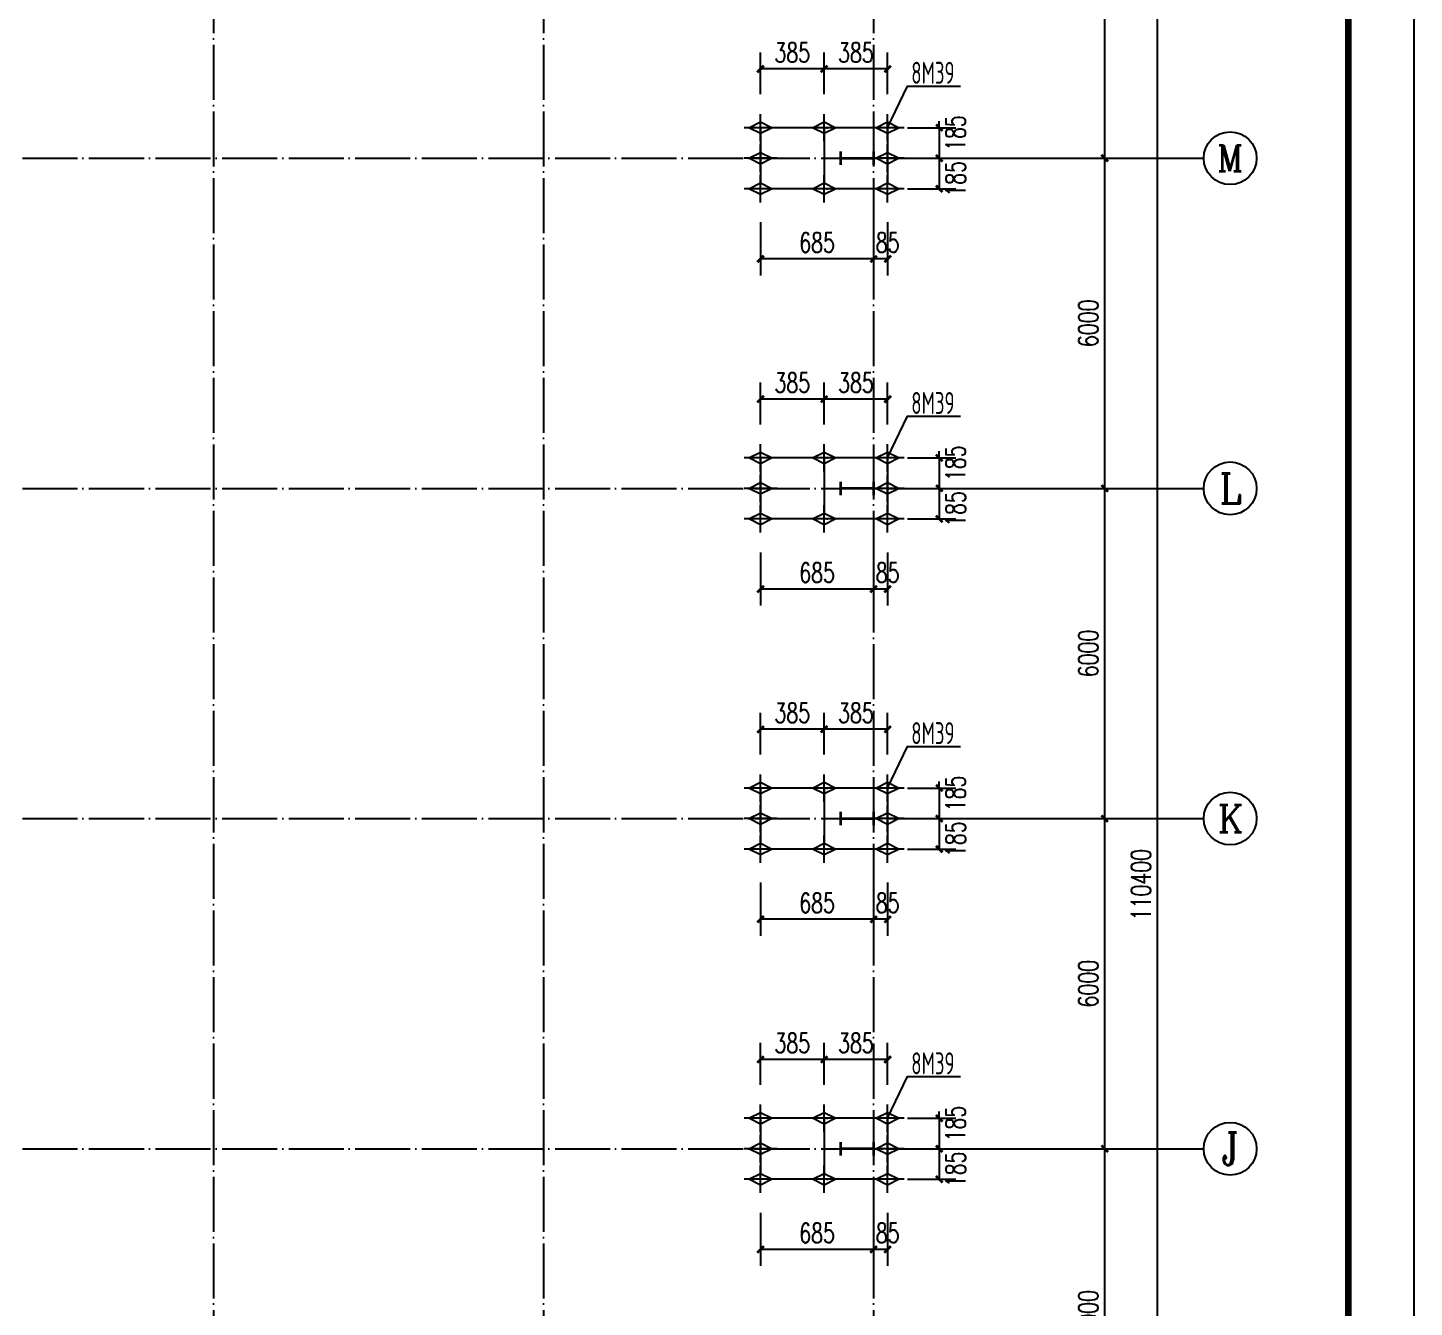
# Model space of a CAD drawing. Extents: x 14207793 to 14719554, y -1675802 to -1228715.
# Drawn here: x 14296405 to 14321605, y -1393930 to -1370679 of the extents above; entities that cross this region are included whole.
import ezdxf
from ezdxf.enums import TextEntityAlignment as Align

# ---------------------------------------------------------------- set-up
doc = ezdxf.new("R2010")
doc.units = 0
doc.header["$LTSCALE"] = 500
doc.header["$MEASUREMENT"] = 0
doc.linetypes.add('DOTE', pattern=[2.42, 2, -0.2, 0.02, -0.2])
doc.layers.get('0').update_dxf_attribs({"linetype": 'CONTINUOUS'})
doc.layers.get('DEFPOINTS').update_dxf_attribs({"color": 140, "linetype": 'CONTINUOUS'})
for name, color, linetype in [('AXIS', 3, 'CONTINUOUS'), ('AXIS_TEXT', 7, 'CONTINUOUS'), ('BOLT', 2, 'CONTINUOUS'), ('DIM', 3, 'CONTINUOUS'), ('DOTE', 8, 'DOTE'), ('PUB_TITLE', 4, 'CONTINUOUS')]:
    doc.layers.add(name, color=color, linetype=linetype)
doc.styles.add('_TCH_AXIS', font='COMPLEX', dxfattribs={"bigfont": 'GBCBIG'})
doc.styles.add('_TCH_DIM_T3', font='SIMPLEX', dxfattribs={"width": 0.705882, "bigfont": 'GBCBIG'})
doc.styles.add('COMPLEX', font='COMPLEX')
doc.styles.add('TSSD_REIN', font='Tssdeng.shx', dxfattribs={"width": 0.65, "bigfont": 'hztxt.shx'})
doc.dimstyles.new('_TCH_ARCH&&120', dxfattribs={"dimtxt": 357, "dimasz": 120, "dimexe": 300, "dimexo": 360, "dimgap": 120, "dimtad": 1, "dimdec": 0, "dimzin": 0, "dimdsep": 46, "dimtxsty": '_TCH_DIM_T3', "dimblk": 'ARCHTICK', "dimcen": 0.09, "dimclrt": 7, "dimazin": 2, "dimtfac": 1, "dimtdec": 0, "dimtix": 1, "dimtmove": 2, "dimatfit": 3, "dimfxl": 0, "dimtolj": 1, "dimtzin": 0, "dimarcsym": 0})

# ---------------------------------------------------------------- blocks, each defined once
blk = doc.blocks.new('_ArchTick')
at = {"color": 0, "linetype": 'ByBlock', "const_width": 0.4}
blk.add_lwpolyline([(-0.5, -0.5), (0.5, 0.5)], dxfattribs=at)
blk = doc.blocks.new('*D139')
at = {"layer": 'AXIS', "color": 0, "lineweight": -2}
for p, q in [((14313338.5228, -1391050), (14316278.5228, -1391050)), ((14315978.5228, -1397050), (14315978.5228, -1391050)), ((14313338.5228, -1397050), (14316278.5228, -1397050))]:
    blk.add_line(p, q, dxfattribs=at)
at = {"layer": 'DEFPOINTS', "color": 0}
for p in [(14312978.5228, -1391050), (14315978.5228, -1391050), (14312978.5228, -1397050)]:
    blk.add_point(p, dxfattribs=at)
at = {"layer": 'AXIS', "color": 0, "lineweight": -2, "xscale": 120, "yscale": 120, "zscale": 120}
for p, rotation in [((14315978.5228, -1391050), 90), ((14315978.5228, -1397050), 270)]:
    blk.add_blockref('_ArchTick', p, dxfattribs=dict(at, rotation=rotation))
at = {"layer": 'AXIS', "color": 7, "insert": (14315680.0228, -1394050), "char_height": 357, "attachment_point": 5, "rotation": 90, "style": '_TCH_DIM_T3'}
blk.add_mtext('\\A1;6000', dxfattribs=at)
blk = doc.blocks.new('*D140')
at = {"layer": 'AXIS', "color": 0, "lineweight": -2}
for p, q in [((14313338.5228, -1385050), (14316278.5228, -1385050)), ((14315978.5228, -1391050), (14315978.5228, -1385050)), ((14313338.5228, -1391050), (14316278.5228, -1391050))]:
    blk.add_line(p, q, dxfattribs=at)
at = {"layer": 'DEFPOINTS', "color": 0}
for p in [(14312978.5228, -1385050), (14315978.5228, -1385050), (14312978.5228, -1391050)]:
    blk.add_point(p, dxfattribs=at)
at = {"layer": 'AXIS', "color": 0, "lineweight": -2, "xscale": 120, "yscale": 120, "zscale": 120}
for p, rotation in [((14315978.5228, -1385050), 90), ((14315978.5228, -1391050), 270)]:
    blk.add_blockref('_ArchTick', p, dxfattribs=dict(at, rotation=rotation))
at = {"layer": 'AXIS', "color": 7, "insert": (14315680.0228, -1388050), "char_height": 357, "attachment_point": 5, "rotation": 90, "style": '_TCH_DIM_T3'}
blk.add_mtext('\\A1;6000', dxfattribs=at)
blk = doc.blocks.new('*D141')
at = {"layer": 'AXIS', "color": 0, "lineweight": -2}
for p, q in [((14313338.5228, -1379050), (14316278.5228, -1379050)), ((14315978.5228, -1385050), (14315978.5228, -1379050)), ((14313338.5228, -1385050), (14316278.5228, -1385050))]:
    blk.add_line(p, q, dxfattribs=at)
at = {"layer": 'DEFPOINTS', "color": 0}
for p in [(14312978.5228, -1379050), (14315978.5228, -1379050), (14312978.5228, -1385050)]:
    blk.add_point(p, dxfattribs=at)
at = {"layer": 'AXIS', "color": 0, "lineweight": -2, "xscale": 120, "yscale": 120, "zscale": 120}
for p, rotation in [((14315978.5228, -1379050), 90), ((14315978.5228, -1385050), 270)]:
    blk.add_blockref('_ArchTick', p, dxfattribs=dict(at, rotation=rotation))
at = {"layer": 'AXIS', "color": 7, "insert": (14315680.0228, -1382050), "char_height": 357, "attachment_point": 5, "rotation": 90, "style": '_TCH_DIM_T3'}
blk.add_mtext('\\A1;6000', dxfattribs=at)
blk = doc.blocks.new('*D142')
at = {"layer": 'AXIS', "color": 0, "lineweight": -2}
for p, q in [((14313338.5228, -1373050), (14316278.5228, -1373050)), ((14315978.5228, -1379050), (14315978.5228, -1373050)), ((14313338.5228, -1379050), (14316278.5228, -1379050))]:
    blk.add_line(p, q, dxfattribs=at)
at = {"layer": 'DEFPOINTS', "color": 0}
for p in [(14312978.5228, -1373050), (14315978.5228, -1373050), (14312978.5228, -1379050)]:
    blk.add_point(p, dxfattribs=at)
at = {"layer": 'AXIS', "color": 0, "lineweight": -2, "xscale": 120, "yscale": 120, "zscale": 120}
for p, rotation in [((14315978.5228, -1373050), 90), ((14315978.5228, -1379050), 270)]:
    blk.add_blockref('_ArchTick', p, dxfattribs=dict(at, rotation=rotation))
at = {"layer": 'AXIS', "color": 7, "insert": (14315680.0228, -1376050), "char_height": 357, "attachment_point": 5, "rotation": 90, "style": '_TCH_DIM_T3'}
blk.add_mtext('\\A1;6000', dxfattribs=at)
blk = doc.blocks.new('*D143')
at = {"layer": 'AXIS', "color": 0, "lineweight": -2}
for p, q in [((14313338.5228, -1367050), (14316278.5228, -1367050)), ((14315978.5228, -1373050), (14315978.5228, -1367050)), ((14313338.5228, -1373050), (14316278.5228, -1373050))]:
    blk.add_line(p, q, dxfattribs=at)
at = {"layer": 'DEFPOINTS', "color": 0}
for p in [(14312978.5228, -1367050), (14315978.5228, -1367050), (14312978.5228, -1373050)]:
    blk.add_point(p, dxfattribs=at)
at = {"layer": 'AXIS', "color": 0, "lineweight": -2, "xscale": 120, "yscale": 120, "zscale": 120}
for p, rotation in [((14315978.5228, -1367050), 90), ((14315978.5228, -1373050), 270)]:
    blk.add_blockref('_ArchTick', p, dxfattribs=dict(at, rotation=rotation))
at = {"layer": 'AXIS', "color": 7, "insert": (14315680.0228, -1370050), "char_height": 357, "attachment_point": 5, "rotation": 90, "style": '_TCH_DIM_T3'}
blk.add_mtext('\\A1;6000', dxfattribs=at)
blk = doc.blocks.new('*D150')
at = {"layer": 'AXIS', "color": 0, "lineweight": -2}
for p, q in [((14313338.5228, -1331050), (14317238.5228, -1331050)), ((14316938.5228, -1441450), (14316938.5228, -1331050)), ((14313338.5228, -1441450), (14317238.5228, -1441450))]:
    blk.add_line(p, q, dxfattribs=at)
at = {"layer": 'DEFPOINTS', "color": 0}
for p in [(14312978.5228, -1331050), (14316938.5228, -1331050), (14312978.5228, -1441450)]:
    blk.add_point(p, dxfattribs=at)
at = {"layer": 'AXIS', "color": 0, "lineweight": -2, "xscale": 120, "yscale": 120, "zscale": 120}
for p, rotation in [((14316938.5228, -1331050), 90), ((14316938.5228, -1441450), 270)]:
    blk.add_blockref('_ArchTick', p, dxfattribs=dict(at, rotation=rotation))
at = {"layer": 'AXIS', "color": 7, "insert": (14316640.0228, -1386250), "char_height": 357, "attachment_point": 5, "rotation": 90, "style": '_TCH_DIM_T3'}
blk.add_mtext('\\A1;110400', dxfattribs=at)
blk = doc.blocks.new('_AXISO')
blk.add_circle((0, 0), 0.5)
at = {"layer": 'AXIS_TEXT', "style": 'COMPLEX', "width": 1.041667}
blk.add_attdef('A', text='', height=0.56, dxfattribs=at).set_placement((-0.25, -0.28), (0.25, -0.28), align=Align.FIT)
blk = doc.blocks.new('A$C3FC647B0')
at = {"color": 6, "const_width": 50}
for points in [[(0, 125), (0, -125)], [(0, 0), (600, 0)], [(600, 125), (600, -125)]]:
    blk.add_lwpolyline(points, dxfattribs=at)
blk = doc.blocks.new('A$C373D4424')
at = {"layer": 'BOLT'}
for p, q in [((-300, 0), (300, 0)), ((0, -248), (0, 248))]:
    blk.add_line(p, q, dxfattribs=at)
blk.add_lwpolyline([(0, -100), (-200, 0), (0, 100), (200, 0)], close=True, dxfattribs=at)
blk = doc.blocks.new('*D1368')
at = {"layer": 'AXIS', "color": 0, "lineweight": -2}
for p, q in [((14312972, -1372495), (14312972, -1372375)), ((14312394, -1372495), (14313272, -1372495)), ((14312972, -1372495), (14312972, -1373050)), ((14312394, -1373050), (14313272, -1373050)), ((14312972, -1373050), (14312972, -1373170))]:
    blk.add_line(p, q, dxfattribs=at)
at = {"layer": 'DEFPOINTS', "color": 0}
for p in [(14312034, -1372495), (14312034, -1373050), (14312972, -1373050)]:
    blk.add_point(p, dxfattribs=at)
at = {"layer": 'AXIS', "color": 0, "lineweight": -2, "xscale": 120, "yscale": 120, "zscale": 120}
for p, rotation in [((14312972, -1372495), 270), ((14312972, -1373050), 90)]:
    blk.add_blockref('_ArchTick', p, dxfattribs=dict(at, rotation=rotation))
at = {"layer": 'AXIS', "color": 7, "insert": (14313267, -1372593), "char_height": 357, "attachment_point": 5, "rotation": 90, "style": '_TCH_DIM_T3'}
blk.add_mtext('\\A1;185', dxfattribs=at)
blk = doc.blocks.new('*D1369')
at = {"layer": 'AXIS', "color": 0, "lineweight": -2}
for p, q in [((14312394, -1373050), (14313272, -1373050)), ((14312972, -1373050), (14312972, -1373605)), ((14312394, -1373605), (14313272, -1373605))]:
    blk.add_line(p, q, dxfattribs=at)
at = {"layer": 'DEFPOINTS', "color": 0}
for p in [(14312034, -1373050), (14312034, -1373605), (14312972, -1373605)]:
    blk.add_point(p, dxfattribs=at)
at = {"layer": 'AXIS', "color": 0, "lineweight": -2, "xscale": 120, "yscale": 120, "zscale": 120}
for p, rotation in [((14312972, -1373050), 90), ((14312972, -1373605), 270)]:
    blk.add_blockref('_ArchTick', p, dxfattribs=dict(at, rotation=rotation))
at = {"layer": 'AXIS', "color": 7, "insert": (14313270, -1373425), "char_height": 357, "attachment_point": 5, "rotation": 90, "style": '_TCH_DIM_T3'}
blk.add_mtext('\\A1;185', dxfattribs=at)
blk = doc.blocks.new('*D1370')
at = {"layer": 'AXIS', "color": 0, "lineweight": -2}
for p, q in [((14311779, -1374212), (14311779, -1375180)), ((14312034, -1374212), (14312034, -1375180)), ((14312034, -1374880), (14311779, -1374880))]:
    blk.add_line(p, q, dxfattribs=at)
at = {"layer": 'DEFPOINTS', "color": 0}
for p in [(14311779, -1373852), (14312034, -1373852), (14311779, -1374880)]:
    blk.add_point(p, dxfattribs=at)
at = {"layer": 'AXIS', "color": 0, "lineweight": -2, "xscale": 120, "yscale": 120, "zscale": 120, "rotation": 180}
blk.add_blockref('_ArchTick', (14311779, -1374880), dxfattribs=at)
at = {"layer": 'AXIS', "color": 0, "lineweight": -2, "xscale": 120, "yscale": 120, "zscale": 120}
blk.add_blockref('_ArchTick', (14312034, -1374880), dxfattribs=at)
at = {"layer": 'AXIS', "color": 7, "insert": (14312034, -1374582), "char_height": 357, "attachment_point": 5, "style": '_TCH_DIM_T3'}
blk.add_mtext('\\A1;85', dxfattribs=at)
blk = doc.blocks.new('*D1371')
at = {"layer": 'AXIS', "color": 0, "lineweight": -2}
for p, q in [((14309724, -1374213), (14309724, -1375180)), ((14311779, -1374213), (14311779, -1375180)), ((14311779, -1374880), (14309724, -1374880))]:
    blk.add_line(p, q, dxfattribs=at)
at = {"layer": 'DEFPOINTS', "color": 0}
for p in [(14309724, -1373853), (14311779, -1373853), (14309724, -1374880)]:
    blk.add_point(p, dxfattribs=at)
at = {"layer": 'AXIS', "color": 0, "lineweight": -2, "xscale": 120, "yscale": 120, "zscale": 120, "rotation": 180}
blk.add_blockref('_ArchTick', (14309724, -1374880), dxfattribs=at)
at = {"layer": 'AXIS', "color": 0, "lineweight": -2, "xscale": 120, "yscale": 120, "zscale": 120}
blk.add_blockref('_ArchTick', (14311779, -1374880), dxfattribs=at)
at = {"layer": 'AXIS', "color": 7, "insert": (14310751, -1374582), "char_height": 357, "attachment_point": 5, "style": '_TCH_DIM_T3'}
blk.add_mtext('\\A1;685', dxfattribs=at)
blk = doc.blocks.new('*D1372')
at = {"layer": 'AXIS', "color": 0, "lineweight": -2}
for p, q in [((14310879, -1371888), (14310879, -1371128)), ((14312034, -1371888), (14312034, -1371128)), ((14312034, -1371428), (14310879, -1371428))]:
    blk.add_line(p, q, dxfattribs=at)
at = {"layer": 'DEFPOINTS', "color": 0}
for p in [(14310879, -1371428), (14310879, -1372248), (14312034, -1372248)]:
    blk.add_point(p, dxfattribs=at)
at = {"layer": 'AXIS', "color": 0, "lineweight": -2, "xscale": 120, "yscale": 120, "zscale": 120, "rotation": 180}
blk.add_blockref('_ArchTick', (14310879, -1371428), dxfattribs=at)
at = {"layer": 'AXIS', "color": 0, "lineweight": -2, "xscale": 120, "yscale": 120, "zscale": 120}
blk.add_blockref('_ArchTick', (14312034, -1371428), dxfattribs=at)
at = {"layer": 'AXIS', "color": 7, "insert": (14311456, -1371129), "char_height": 357, "attachment_point": 5, "style": '_TCH_DIM_T3'}
blk.add_mtext('\\A1;385', dxfattribs=at)
blk = doc.blocks.new('*D1373')
at = {"layer": 'AXIS', "color": 0, "lineweight": -2}
for p, q in [((14309724, -1371888), (14309724, -1371128)), ((14310879, -1371888), (14310879, -1371128)), ((14310879, -1371428), (14309724, -1371428))]:
    blk.add_line(p, q, dxfattribs=at)
at = {"layer": 'DEFPOINTS', "color": 0}
for p in [(14309724, -1371428), (14309724, -1372248), (14310879, -1372248)]:
    blk.add_point(p, dxfattribs=at)
at = {"layer": 'AXIS', "color": 0, "lineweight": -2, "xscale": 120, "yscale": 120, "zscale": 120, "rotation": 180}
blk.add_blockref('_ArchTick', (14309724, -1371428), dxfattribs=at)
at = {"layer": 'AXIS', "color": 0, "lineweight": -2, "xscale": 120, "yscale": 120, "zscale": 120}
blk.add_blockref('_ArchTick', (14310879, -1371428), dxfattribs=at)
at = {"layer": 'AXIS', "color": 7, "insert": (14310301, -1371129), "char_height": 357, "attachment_point": 5, "style": '_TCH_DIM_T3'}
blk.add_mtext('\\A1;385', dxfattribs=at)
blk = doc.blocks.new('*D1374')
at = {"layer": 'AXIS', "color": 0, "lineweight": -2}
for p, q in [((14312972, -1378495), (14312972, -1378375)), ((14312394, -1378495), (14313272, -1378495)), ((14312972, -1378495), (14312972, -1379050)), ((14312394, -1379050), (14313272, -1379050)), ((14312972, -1379050), (14312972, -1379170))]:
    blk.add_line(p, q, dxfattribs=at)
at = {"layer": 'DEFPOINTS', "color": 0}
for p in [(14312034, -1378495), (14312034, -1379050), (14312972, -1379050)]:
    blk.add_point(p, dxfattribs=at)
at = {"layer": 'AXIS', "color": 0, "lineweight": -2, "xscale": 120, "yscale": 120, "zscale": 120}
for p, rotation in [((14312972, -1378495), 270), ((14312972, -1379050), 90)]:
    blk.add_blockref('_ArchTick', p, dxfattribs=dict(at, rotation=rotation))
at = {"layer": 'AXIS', "color": 7, "insert": (14313267, -1378593), "char_height": 357, "attachment_point": 5, "rotation": 90, "style": '_TCH_DIM_T3'}
blk.add_mtext('\\A1;185', dxfattribs=at)
blk = doc.blocks.new('*D1375')
at = {"layer": 'AXIS', "color": 0, "lineweight": -2}
for p, q in [((14312394, -1379050), (14313272, -1379050)), ((14312972, -1379050), (14312972, -1379605)), ((14312394, -1379605), (14313272, -1379605))]:
    blk.add_line(p, q, dxfattribs=at)
at = {"layer": 'DEFPOINTS', "color": 0}
for p in [(14312034, -1379050), (14312034, -1379605), (14312972, -1379605)]:
    blk.add_point(p, dxfattribs=at)
at = {"layer": 'AXIS', "color": 0, "lineweight": -2, "xscale": 120, "yscale": 120, "zscale": 120}
for p, rotation in [((14312972, -1379050), 90), ((14312972, -1379605), 270)]:
    blk.add_blockref('_ArchTick', p, dxfattribs=dict(at, rotation=rotation))
at = {"layer": 'AXIS', "color": 7, "insert": (14313270, -1379425), "char_height": 357, "attachment_point": 5, "rotation": 90, "style": '_TCH_DIM_T3'}
blk.add_mtext('\\A1;185', dxfattribs=at)
blk = doc.blocks.new('*D1376')
at = {"layer": 'AXIS', "color": 0, "lineweight": -2}
for p, q in [((14311779, -1380212), (14311779, -1381180)), ((14312034, -1380212), (14312034, -1381180)), ((14312034, -1380880), (14311779, -1380880))]:
    blk.add_line(p, q, dxfattribs=at)
at = {"layer": 'DEFPOINTS', "color": 0}
for p in [(14311779, -1379852), (14312034, -1379852), (14311779, -1380880)]:
    blk.add_point(p, dxfattribs=at)
at = {"layer": 'AXIS', "color": 0, "lineweight": -2, "xscale": 120, "yscale": 120, "zscale": 120, "rotation": 180}
blk.add_blockref('_ArchTick', (14311779, -1380880), dxfattribs=at)
at = {"layer": 'AXIS', "color": 0, "lineweight": -2, "xscale": 120, "yscale": 120, "zscale": 120}
blk.add_blockref('_ArchTick', (14312034, -1380880), dxfattribs=at)
at = {"layer": 'AXIS', "color": 7, "insert": (14312034, -1380582), "char_height": 357, "attachment_point": 5, "style": '_TCH_DIM_T3'}
blk.add_mtext('\\A1;85', dxfattribs=at)
blk = doc.blocks.new('*D1377')
at = {"layer": 'AXIS', "color": 0, "lineweight": -2}
for p, q in [((14309724, -1380213), (14309724, -1381180)), ((14311779, -1380213), (14311779, -1381180)), ((14311779, -1380880), (14309724, -1380880))]:
    blk.add_line(p, q, dxfattribs=at)
at = {"layer": 'DEFPOINTS', "color": 0}
for p in [(14309724, -1379853), (14311779, -1379853), (14309724, -1380880)]:
    blk.add_point(p, dxfattribs=at)
at = {"layer": 'AXIS', "color": 0, "lineweight": -2, "xscale": 120, "yscale": 120, "zscale": 120, "rotation": 180}
blk.add_blockref('_ArchTick', (14309724, -1380880), dxfattribs=at)
at = {"layer": 'AXIS', "color": 0, "lineweight": -2, "xscale": 120, "yscale": 120, "zscale": 120}
blk.add_blockref('_ArchTick', (14311779, -1380880), dxfattribs=at)
at = {"layer": 'AXIS', "color": 7, "insert": (14310751, -1380582), "char_height": 357, "attachment_point": 5, "style": '_TCH_DIM_T3'}
blk.add_mtext('\\A1;685', dxfattribs=at)
blk = doc.blocks.new('*D1378')
at = {"layer": 'AXIS', "color": 0, "lineweight": -2}
for p, q in [((14310879, -1377888), (14310879, -1377128)), ((14312034, -1377888), (14312034, -1377128)), ((14312034, -1377428), (14310879, -1377428))]:
    blk.add_line(p, q, dxfattribs=at)
at = {"layer": 'DEFPOINTS', "color": 0}
for p in [(14310879, -1377428), (14310879, -1378248), (14312034, -1378248)]:
    blk.add_point(p, dxfattribs=at)
at = {"layer": 'AXIS', "color": 0, "lineweight": -2, "xscale": 120, "yscale": 120, "zscale": 120, "rotation": 180}
blk.add_blockref('_ArchTick', (14310879, -1377428), dxfattribs=at)
at = {"layer": 'AXIS', "color": 0, "lineweight": -2, "xscale": 120, "yscale": 120, "zscale": 120}
blk.add_blockref('_ArchTick', (14312034, -1377428), dxfattribs=at)
at = {"layer": 'AXIS', "color": 7, "insert": (14311456, -1377129), "char_height": 357, "attachment_point": 5, "style": '_TCH_DIM_T3'}
blk.add_mtext('\\A1;385', dxfattribs=at)
blk = doc.blocks.new('*D1379')
at = {"layer": 'AXIS', "color": 0, "lineweight": -2}
for p, q in [((14309724, -1377888), (14309724, -1377128)), ((14310879, -1377888), (14310879, -1377128)), ((14310879, -1377428), (14309724, -1377428))]:
    blk.add_line(p, q, dxfattribs=at)
at = {"layer": 'DEFPOINTS', "color": 0}
for p in [(14309724, -1377428), (14309724, -1378248), (14310879, -1378248)]:
    blk.add_point(p, dxfattribs=at)
at = {"layer": 'AXIS', "color": 0, "lineweight": -2, "xscale": 120, "yscale": 120, "zscale": 120, "rotation": 180}
blk.add_blockref('_ArchTick', (14309724, -1377428), dxfattribs=at)
at = {"layer": 'AXIS', "color": 0, "lineweight": -2, "xscale": 120, "yscale": 120, "zscale": 120}
blk.add_blockref('_ArchTick', (14310879, -1377428), dxfattribs=at)
at = {"layer": 'AXIS', "color": 7, "insert": (14310301, -1377129), "char_height": 357, "attachment_point": 5, "style": '_TCH_DIM_T3'}
blk.add_mtext('\\A1;385', dxfattribs=at)
blk = doc.blocks.new('*D1380')
at = {"layer": 'AXIS', "color": 0, "lineweight": -2}
for p, q in [((14312972, -1384495), (14312972, -1384375)), ((14312394, -1384495), (14313272, -1384495)), ((14312972, -1384495), (14312972, -1385050)), ((14312394, -1385050), (14313272, -1385050)), ((14312972, -1385050), (14312972, -1385170))]:
    blk.add_line(p, q, dxfattribs=at)
at = {"layer": 'DEFPOINTS', "color": 0}
for p in [(14312034, -1384495), (14312034, -1385050), (14312972, -1385050)]:
    blk.add_point(p, dxfattribs=at)
at = {"layer": 'AXIS', "color": 0, "lineweight": -2, "xscale": 120, "yscale": 120, "zscale": 120}
for p, rotation in [((14312972, -1384495), 270), ((14312972, -1385050), 90)]:
    blk.add_blockref('_ArchTick', p, dxfattribs=dict(at, rotation=rotation))
at = {"layer": 'AXIS', "color": 7, "insert": (14313267, -1384593), "char_height": 357, "attachment_point": 5, "rotation": 90, "style": '_TCH_DIM_T3'}
blk.add_mtext('\\A1;185', dxfattribs=at)
blk = doc.blocks.new('*D1381')
at = {"layer": 'AXIS', "color": 0, "lineweight": -2}
for p, q in [((14312394, -1385050), (14313272, -1385050)), ((14312972, -1385050), (14312972, -1385605)), ((14312394, -1385605), (14313272, -1385605))]:
    blk.add_line(p, q, dxfattribs=at)
at = {"layer": 'DEFPOINTS', "color": 0}
for p in [(14312034, -1385050), (14312034, -1385605), (14312972, -1385605)]:
    blk.add_point(p, dxfattribs=at)
at = {"layer": 'AXIS', "color": 0, "lineweight": -2, "xscale": 120, "yscale": 120, "zscale": 120}
for p, rotation in [((14312972, -1385050), 90), ((14312972, -1385605), 270)]:
    blk.add_blockref('_ArchTick', p, dxfattribs=dict(at, rotation=rotation))
at = {"layer": 'AXIS', "color": 7, "insert": (14313270, -1385425), "char_height": 357, "attachment_point": 5, "rotation": 90, "style": '_TCH_DIM_T3'}
blk.add_mtext('\\A1;185', dxfattribs=at)
blk = doc.blocks.new('*D1382')
at = {"layer": 'AXIS', "color": 0, "lineweight": -2}
for p, q in [((14311779, -1386212), (14311779, -1387180)), ((14312034, -1386212), (14312034, -1387180)), ((14312034, -1386880), (14311779, -1386880))]:
    blk.add_line(p, q, dxfattribs=at)
at = {"layer": 'DEFPOINTS', "color": 0}
for p in [(14311779, -1385852), (14312034, -1385852), (14311779, -1386880)]:
    blk.add_point(p, dxfattribs=at)
at = {"layer": 'AXIS', "color": 0, "lineweight": -2, "xscale": 120, "yscale": 120, "zscale": 120, "rotation": 180}
blk.add_blockref('_ArchTick', (14311779, -1386880), dxfattribs=at)
at = {"layer": 'AXIS', "color": 0, "lineweight": -2, "xscale": 120, "yscale": 120, "zscale": 120}
blk.add_blockref('_ArchTick', (14312034, -1386880), dxfattribs=at)
at = {"layer": 'AXIS', "color": 7, "insert": (14312034, -1386582), "char_height": 357, "attachment_point": 5, "style": '_TCH_DIM_T3'}
blk.add_mtext('\\A1;85', dxfattribs=at)
blk = doc.blocks.new('*D1383')
at = {"layer": 'AXIS', "color": 0, "lineweight": -2}
for p, q in [((14309724, -1386213), (14309724, -1387180)), ((14311779, -1386213), (14311779, -1387180)), ((14311779, -1386880), (14309724, -1386880))]:
    blk.add_line(p, q, dxfattribs=at)
at = {"layer": 'DEFPOINTS', "color": 0}
for p in [(14309724, -1385853), (14311779, -1385853), (14309724, -1386880)]:
    blk.add_point(p, dxfattribs=at)
at = {"layer": 'AXIS', "color": 0, "lineweight": -2, "xscale": 120, "yscale": 120, "zscale": 120, "rotation": 180}
blk.add_blockref('_ArchTick', (14309724, -1386880), dxfattribs=at)
at = {"layer": 'AXIS', "color": 0, "lineweight": -2, "xscale": 120, "yscale": 120, "zscale": 120}
blk.add_blockref('_ArchTick', (14311779, -1386880), dxfattribs=at)
at = {"layer": 'AXIS', "color": 7, "insert": (14310751, -1386582), "char_height": 357, "attachment_point": 5, "style": '_TCH_DIM_T3'}
blk.add_mtext('\\A1;685', dxfattribs=at)
blk = doc.blocks.new('*D1384')
at = {"layer": 'AXIS', "color": 0, "lineweight": -2}
for p, q in [((14310879, -1383888), (14310879, -1383128)), ((14312034, -1383888), (14312034, -1383128)), ((14312034, -1383428), (14310879, -1383428))]:
    blk.add_line(p, q, dxfattribs=at)
at = {"layer": 'DEFPOINTS', "color": 0}
for p in [(14310879, -1383428), (14310879, -1384248), (14312034, -1384248)]:
    blk.add_point(p, dxfattribs=at)
at = {"layer": 'AXIS', "color": 0, "lineweight": -2, "xscale": 120, "yscale": 120, "zscale": 120, "rotation": 180}
blk.add_blockref('_ArchTick', (14310879, -1383428), dxfattribs=at)
at = {"layer": 'AXIS', "color": 0, "lineweight": -2, "xscale": 120, "yscale": 120, "zscale": 120}
blk.add_blockref('_ArchTick', (14312034, -1383428), dxfattribs=at)
at = {"layer": 'AXIS', "color": 7, "insert": (14311456, -1383129), "char_height": 357, "attachment_point": 5, "style": '_TCH_DIM_T3'}
blk.add_mtext('\\A1;385', dxfattribs=at)
blk = doc.blocks.new('*D1385')
at = {"layer": 'AXIS', "color": 0, "lineweight": -2}
for p, q in [((14309724, -1383888), (14309724, -1383128)), ((14310879, -1383888), (14310879, -1383128)), ((14310879, -1383428), (14309724, -1383428))]:
    blk.add_line(p, q, dxfattribs=at)
at = {"layer": 'DEFPOINTS', "color": 0}
for p in [(14309724, -1383428), (14309724, -1384248), (14310879, -1384248)]:
    blk.add_point(p, dxfattribs=at)
at = {"layer": 'AXIS', "color": 0, "lineweight": -2, "xscale": 120, "yscale": 120, "zscale": 120, "rotation": 180}
blk.add_blockref('_ArchTick', (14309724, -1383428), dxfattribs=at)
at = {"layer": 'AXIS', "color": 0, "lineweight": -2, "xscale": 120, "yscale": 120, "zscale": 120}
blk.add_blockref('_ArchTick', (14310879, -1383428), dxfattribs=at)
at = {"layer": 'AXIS', "color": 7, "insert": (14310301, -1383129), "char_height": 357, "attachment_point": 5, "style": '_TCH_DIM_T3'}
blk.add_mtext('\\A1;385', dxfattribs=at)
blk = doc.blocks.new('*D1386')
at = {"layer": 'AXIS', "color": 0, "lineweight": -2}
for p, q in [((14312394, -1390495), (14313272, -1390495)), ((14312972, -1390495), (14312972, -1390375)), ((14312972, -1390495), (14312972, -1391050)), ((14312394, -1391050), (14313272, -1391050)), ((14312972, -1391050), (14312972, -1391170))]:
    blk.add_line(p, q, dxfattribs=at)
at = {"layer": 'DEFPOINTS', "color": 0}
for p in [(14312034, -1390495), (14312034, -1391050), (14312972, -1391050)]:
    blk.add_point(p, dxfattribs=at)
at = {"layer": 'AXIS', "color": 0, "lineweight": -2, "xscale": 120, "yscale": 120, "zscale": 120}
for p, rotation in [((14312972, -1390495), 270), ((14312972, -1391050), 90)]:
    blk.add_blockref('_ArchTick', p, dxfattribs=dict(at, rotation=rotation))
at = {"layer": 'AXIS', "color": 7, "insert": (14313267, -1390593), "char_height": 357, "attachment_point": 5, "rotation": 90, "style": '_TCH_DIM_T3'}
blk.add_mtext('\\A1;185', dxfattribs=at)
blk = doc.blocks.new('*D1387')
at = {"layer": 'AXIS', "color": 0, "lineweight": -2}
for p, q in [((14312394, -1391050), (14313272, -1391050)), ((14312972, -1391050), (14312972, -1391605)), ((14312394, -1391605), (14313272, -1391605))]:
    blk.add_line(p, q, dxfattribs=at)
at = {"layer": 'DEFPOINTS', "color": 0}
for p in [(14312034, -1391050), (14312034, -1391605), (14312972, -1391605)]:
    blk.add_point(p, dxfattribs=at)
at = {"layer": 'AXIS', "color": 0, "lineweight": -2, "xscale": 120, "yscale": 120, "zscale": 120}
for p, rotation in [((14312972, -1391050), 90), ((14312972, -1391605), 270)]:
    blk.add_blockref('_ArchTick', p, dxfattribs=dict(at, rotation=rotation))
at = {"layer": 'AXIS', "color": 7, "insert": (14313270, -1391425), "char_height": 357, "attachment_point": 5, "rotation": 90, "style": '_TCH_DIM_T3'}
blk.add_mtext('\\A1;185', dxfattribs=at)
blk = doc.blocks.new('*D1388')
at = {"layer": 'AXIS', "color": 0, "lineweight": -2}
for p, q in [((14311779, -1392212), (14311779, -1393180)), ((14312034, -1392212), (14312034, -1393180)), ((14312034, -1392880), (14311779, -1392880))]:
    blk.add_line(p, q, dxfattribs=at)
at = {"layer": 'DEFPOINTS', "color": 0}
for p in [(14311779, -1391852), (14312034, -1391852), (14311779, -1392880)]:
    blk.add_point(p, dxfattribs=at)
at = {"layer": 'AXIS', "color": 0, "lineweight": -2, "xscale": 120, "yscale": 120, "zscale": 120, "rotation": 180}
blk.add_blockref('_ArchTick', (14311779, -1392880), dxfattribs=at)
at = {"layer": 'AXIS', "color": 0, "lineweight": -2, "xscale": 120, "yscale": 120, "zscale": 120}
blk.add_blockref('_ArchTick', (14312034, -1392880), dxfattribs=at)
at = {"layer": 'AXIS', "color": 7, "insert": (14312034, -1392582), "char_height": 357, "attachment_point": 5, "style": '_TCH_DIM_T3'}
blk.add_mtext('\\A1;85', dxfattribs=at)
blk = doc.blocks.new('*D1389')
at = {"layer": 'AXIS', "color": 0, "lineweight": -2}
for p, q in [((14309724, -1392213), (14309724, -1393180)), ((14311779, -1392213), (14311779, -1393180)), ((14311779, -1392880), (14309724, -1392880))]:
    blk.add_line(p, q, dxfattribs=at)
at = {"layer": 'DEFPOINTS', "color": 0}
for p in [(14309724, -1391853), (14311779, -1391853), (14309724, -1392880)]:
    blk.add_point(p, dxfattribs=at)
at = {"layer": 'AXIS', "color": 0, "lineweight": -2, "xscale": 120, "yscale": 120, "zscale": 120, "rotation": 180}
blk.add_blockref('_ArchTick', (14309724, -1392880), dxfattribs=at)
at = {"layer": 'AXIS', "color": 0, "lineweight": -2, "xscale": 120, "yscale": 120, "zscale": 120}
blk.add_blockref('_ArchTick', (14311779, -1392880), dxfattribs=at)
at = {"layer": 'AXIS', "color": 7, "insert": (14310751, -1392582), "char_height": 357, "attachment_point": 5, "style": '_TCH_DIM_T3'}
blk.add_mtext('\\A1;685', dxfattribs=at)
blk = doc.blocks.new('*D1390')
at = {"layer": 'AXIS', "color": 0, "lineweight": -2}
for p, q in [((14310879, -1389888), (14310879, -1389128)), ((14312034, -1389888), (14312034, -1389128)), ((14312034, -1389428), (14310879, -1389428))]:
    blk.add_line(p, q, dxfattribs=at)
at = {"layer": 'DEFPOINTS', "color": 0}
for p in [(14310879, -1389428), (14310879, -1390248), (14312034, -1390248)]:
    blk.add_point(p, dxfattribs=at)
at = {"layer": 'AXIS', "color": 0, "lineweight": -2, "xscale": 120, "yscale": 120, "zscale": 120, "rotation": 180}
blk.add_blockref('_ArchTick', (14310879, -1389428), dxfattribs=at)
at = {"layer": 'AXIS', "color": 0, "lineweight": -2, "xscale": 120, "yscale": 120, "zscale": 120}
blk.add_blockref('_ArchTick', (14312034, -1389428), dxfattribs=at)
at = {"layer": 'AXIS', "color": 7, "insert": (14311456, -1389129), "char_height": 357, "attachment_point": 5, "style": '_TCH_DIM_T3'}
blk.add_mtext('\\A1;385', dxfattribs=at)
blk = doc.blocks.new('*D1391')
at = {"layer": 'AXIS', "color": 0, "lineweight": -2}
for p, q in [((14309724, -1389888), (14309724, -1389128)), ((14310879, -1389888), (14310879, -1389128)), ((14310879, -1389428), (14309724, -1389428))]:
    blk.add_line(p, q, dxfattribs=at)
at = {"layer": 'DEFPOINTS', "color": 0}
for p in [(14309724, -1389428), (14309724, -1390248), (14310879, -1390248)]:
    blk.add_point(p, dxfattribs=at)
at = {"layer": 'AXIS', "color": 0, "lineweight": -2, "xscale": 120, "yscale": 120, "zscale": 120, "rotation": 180}
blk.add_blockref('_ArchTick', (14309724, -1389428), dxfattribs=at)
at = {"layer": 'AXIS', "color": 0, "lineweight": -2, "xscale": 120, "yscale": 120, "zscale": 120}
blk.add_blockref('_ArchTick', (14310879, -1389428), dxfattribs=at)
at = {"layer": 'AXIS', "color": 7, "insert": (14310301, -1389129), "char_height": 357, "attachment_point": 5, "style": '_TCH_DIM_T3'}
blk.add_mtext('\\A1;385', dxfattribs=at)

msp = doc.modelspace()

# ---------------------------------------------------------------- linework, layer by layer
at = {"layer": 'AXIS'}
for p, q in [((14312978.52, -1373050), (14317778.52, -1373050)), ((14312978.52, -1379050), (14317778.52, -1379050)), ((14312978.52, -1385050), (14317778.52, -1385050)), ((14312978.52, -1391050), (14317778.52, -1391050))]:
    msp.add_line(p, q, dxfattribs=at)
at = {"layer": 'DIM'}
for points in [[(14312033.52, -1372495), (14312394.26, -1371738.38), (14312394.26, -1371738.38), (14313360.06, -1371738.38)], [(14312033.52, -1378495), (14312394.26, -1377738.38), (14312394.26, -1377738.38), (14313360.06, -1377738.38)], [(14312033.52, -1384495), (14312394.26, -1383738.38), (14312394.26, -1383738.38), (14313360.06, -1383738.38)], [(14312033.52, -1390495), (14312394.26, -1389738.38), (14312394.26, -1389738.38), (14313360.06, -1389738.38)]]:
    msp.add_lwpolyline(points, dxfattribs=at)
at = {"layer": 'DOTE'}
for p, q in [((14299778.52, -1329850), (14299778.52, -1442650)), ((14305778.52, -1329850), (14305778.52, -1442650)), ((14311778.52, -1329850), (14311778.52, -1442650)), ((14309723.52, -1372495), (14309723.52, -1373605)), ((14312033.52, -1372495), (14309723.52, -1372495)), ((14310878.52, -1372495), (14310878.52, -1373605)), ((14312033.52, -1372495), (14312033.52, -1373605)), ((14280578.52, -1373050), (14312978.52, -1373050)), ((14312033.52, -1373605), (14309723.52, -1373605)), ((14309723.52, -1378495), (14309723.52, -1379605)), ((14312033.52, -1378495), (14309723.52, -1378495)), ((14310878.52, -1378495), (14310878.52, -1379605)), ((14312033.52, -1378495), (14312033.52, -1379605)), ((14280578.52, -1379050), (14312978.52, -1379050)), ((14312033.52, -1379605), (14309723.52, -1379605)), ((14309723.52, -1384495), (14309723.52, -1385605)), ((14312033.52, -1384495), (14309723.52, -1384495)), ((14310878.52, -1384495), (14310878.52, -1385605)), ((14312033.52, -1384495), (14312033.52, -1385605)), ((14280578.52, -1385050), (14312978.52, -1385050)), ((14312033.52, -1385605), (14309723.52, -1385605)), ((14309723.52, -1390495), (14309723.52, -1391605)), ((14312033.52, -1390495), (14309723.52, -1390495)), ((14310878.52, -1390495), (14310878.52, -1391605)), ((14312033.52, -1390495), (14312033.52, -1391605)), ((14280578.52, -1391050), (14312978.52, -1391050)), ((14312033.52, -1391605), (14309723.52, -1391605))]:
    msp.add_line(p, q, dxfattribs=at)
at = {"layer": 'PUB_TITLE'}
msp.add_lwpolyline([(14321605, -1463372.5), (14321605, -1320692.5), (14271205, -1320692.5), (14271205, -1463372.5)], close=True, dxfattribs=at)
at = {"layer": 'PUB_TITLE', "const_width": 120}
msp.add_lwpolyline([(14320405, -1462172.5), (14320405, -1323692.5), (14272405, -1323692.5), (14272405, -1462172.5)], close=True, dxfattribs=at)

# ---------------------------------------------------------------- block references
at = {"color": 6, "xscale": -1}
for p in [(14309723.52, -1372495), (14310878.52, -1372495), (14312033.52, -1372495), (14309723.52, -1373050), (14312033.52, -1373050), (14309723.52, -1373605), (14310878.52, -1373605), (14312033.52, -1373605), (14309723.52, -1378495), (14310878.52, -1378495), (14312033.52, -1378495), (14309723.52, -1379050), (14312033.52, -1379050), (14309723.52, -1379605), (14310878.52, -1379605), (14312033.52, -1379605), (14309723.52, -1384495), (14310878.52, -1384495), (14312033.52, -1384495), (14309723.52, -1385050), (14312033.52, -1385050), (14309723.52, -1385605), (14310878.52, -1385605), (14312033.52, -1385605), (14309723.52, -1390495), (14310878.52, -1390495), (14312033.52, -1390495), (14309723.52, -1391050), (14312033.52, -1391050), (14309723.52, -1391605), (14310878.52, -1391605), (14312033.52, -1391605)]:
    msp.add_blockref('A$C373D4424', p, dxfattribs=at)
at = {"color": 6}
for p in [(14311178.52, -1373050), (14311178.52, -1379050), (14311178.52, -1385050), (14311178.52, -1391050)]:
    msp.add_blockref('A$C3FC647B0', p, dxfattribs=at)
at = {"layer": 'AXIS'}
ref = msp.add_blockref('_AXISO', (14318258.52, -1373050), dxfattribs=dict(at, xscale=960, yscale=960, zscale=960))
ref.add_attrib('A', 'M', dxfattribs={"layer": 'AXIS_TEXT', "height": 475.18, "style": '_TCH_AXIS'}).set_placement((14318020.93, -1373287.59), (14318496.11, -1373287.59), align=Align.FIT)
ref = msp.add_blockref('_AXISO', (14318258.52, -1379050), dxfattribs=dict(at, xscale=960, yscale=960, zscale=960))
ref.add_attrib('A', 'L', dxfattribs={"layer": 'AXIS_TEXT', "height": 546.83, "style": '_TCH_AXIS'}).set_placement((14318063.23, -1379323.41), (14318453.82, -1379323.41), align=Align.FIT)
ref = msp.add_blockref('_AXISO', (14318258.52, -1385050), dxfattribs=dict(at, xscale=960, yscale=960, zscale=960))
ref.add_attrib('A', 'K', dxfattribs={"layer": 'AXIS_TEXT', "height": 498.31, "style": '_TCH_AXIS'}).set_placement((14318033.1, -1385299.16), (14318483.95, -1385299.16), align=Align.FIT)
ref = msp.add_blockref('_AXISO', (14318258.52, -1391050), dxfattribs=dict(at, xscale=960, yscale=960, zscale=960))
ref.add_attrib('A', 'J', dxfattribs={"layer": 'AXIS_TEXT', "height": 595.28, "style": '_TCH_AXIS'}).set_placement((14318102.62, -1391347.64), (14318414.43, -1391347.64), align=Align.FIT)

# ---------------------------------------------------------------- texts
at = {"layer": 'DIM', "style": 'TSSD_REIN', "width": 0.65}
for p in [(14312856.69, -1371697.7), (14312856.69, -1377697.7), (14312856.69, -1383697.7), (14312856.69, -1389697.7)]:
    msp.add_text('8M39', height=400, dxfattribs=at).set_placement(p, align=Align.CENTER)

# ---------------------------------------------------------------- dimensions: what is measured, and where the dimension line sits
at = {"layer": 'AXIS'}
for p1, p2, distance, picture, middle in [((14312978.52, -1441450), (14312978.52, -1331050), -3960, '*D150', (14316640.02, -1386250)), ((14312978.52, -1373050), (14312978.52, -1367050), -3000, '*D143', (14315680.02, -1370050)), ((14312978.52, -1379050), (14312978.52, -1373050), -3000, '*D142', (14315680.02, -1376050)), ((14312978.52, -1385050), (14312978.52, -1379050), -3000, '*D141', (14315680.02, -1382050)), ((14312978.52, -1391050), (14312978.52, -1385050), -3000, '*D140', (14315680.02, -1388050)), ((14312978.52, -1397050), (14312978.52, -1391050), -3000, '*D139', (14315680.02, -1394050))]:
    dim = msp.add_aligned_dim(p1=p1, p2=p2, distance=distance, dimstyle='_TCH_ARCH&&120', dxfattribs=at)
    dim.commit()
    dim.dimension.update_dxf_attribs({"geometry": picture, "text_midpoint": middle})
for base, p1, p2, text, picture, middle in [((14309723.52, -1371427.71), (14310878.52, -1372247.5), (14309723.52, -1372247.5), '385', '*D1373', (14310301.02, -1371129.21)), ((14310878.52, -1371427.71), (14312033.52, -1372247.5), (14310878.52, -1372247.5), '385', '*D1372', (14311456.02, -1371129.21)), ((14309723.52, -1374880.29), (14311778.52, -1373852.5), (14309723.52, -1373852.5), '685', '*D1371', (14310751.02, -1374581.79)), ((14309723.52, -1377427.71), (14310878.52, -1378247.5), (14309723.52, -1378247.5), '385', '*D1379', (14310301.02, -1377129.21)), ((14310878.52, -1377427.71), (14312033.52, -1378247.5), (14310878.52, -1378247.5), '385', '*D1378', (14311456.02, -1377129.21)), ((14309723.52, -1380880.29), (14311778.52, -1379852.5), (14309723.52, -1379852.5), '685', '*D1377', (14310751.02, -1380581.79)), ((14309723.52, -1383427.71), (14310878.52, -1384247.5), (14309723.52, -1384247.5), '385', '*D1385', (14310301.02, -1383129.21)), ((14310878.52, -1383427.71), (14312033.52, -1384247.5), (14310878.52, -1384247.5), '385', '*D1384', (14311456.02, -1383129.21)), ((14309723.52, -1386880.29), (14311778.52, -1385852.5), (14309723.52, -1385852.5), '685', '*D1383', (14310751.02, -1386581.79)), ((14309723.52, -1389427.71), (14310878.52, -1390247.5), (14309723.52, -1390247.5), '385', '*D1391', (14310301.02, -1389129.21)), ((14310878.52, -1389427.71), (14312033.52, -1390247.5), (14310878.52, -1390247.5), '385', '*D1390', (14311456.02, -1389129.21)), ((14309723.52, -1392880.29), (14311778.52, -1391852.5), (14309723.52, -1391852.5), '685', '*D1389', (14310751.02, -1392581.79))]:
    dim = msp.add_linear_dim(base=base, p1=p1, p2=p2, angle=180, text=text, dimstyle='_TCH_ARCH&&120', dxfattribs=at)
    dim.commit()
    dim.dimension.update_dxf_attribs({"geometry": picture, "text_midpoint": middle})
for base, p1, p2, angle, text, picture, middle in [((14312971.54, -1373050), (14312033.52, -1372495), (14312033.52, -1373050), 90, '185', '*D1368', (14313266.91, -1372593.09)), ((14312971.54, -1373605), (14312033.52, -1373050), (14312033.52, -1373605), 90, '185', '*D1369', (14313270.04, -1373425.23)), ((14311778.52, -1374880.29), (14312033.52, -1373852.5), (14311778.52, -1373852.5), 180, '85', '*D1370', (14312033.52, -1374581.79)), ((14312971.54, -1379050), (14312033.52, -1378495), (14312033.52, -1379050), 90, '185', '*D1374', (14313266.91, -1378593.09)), ((14312971.54, -1379605), (14312033.52, -1379050), (14312033.52, -1379605), 90, '185', '*D1375', (14313270.04, -1379425.23)), ((14311778.52, -1380880.29), (14312033.52, -1379852.5), (14311778.52, -1379852.5), 180, '85', '*D1376', (14312033.52, -1380581.79)), ((14312971.54, -1385050), (14312033.52, -1384495), (14312033.52, -1385050), 90, '185', '*D1380', (14313266.91, -1384593.09)), ((14312971.54, -1385605), (14312033.52, -1385050), (14312033.52, -1385605), 90, '185', '*D1381', (14313270.04, -1385425.23)), ((14311778.52, -1386880.29), (14312033.52, -1385852.5), (14311778.52, -1385852.5), 180, '85', '*D1382', (14312033.52, -1386581.79)), ((14312971.54, -1391050), (14312033.52, -1390495), (14312033.52, -1391050), 90, '185', '*D1386', (14313266.91, -1390593.09)), ((14312971.54, -1391605), (14312033.52, -1391050), (14312033.52, -1391605), 90, '185', '*D1387', (14313270.04, -1391425.23)), ((14311778.52, -1392880.29), (14312033.52, -1391852.5), (14311778.52, -1391852.5), 180, '85', '*D1388', (14312033.52, -1392581.79))]:
    dim = msp.add_linear_dim(base=base, p1=p1, p2=p2, angle=angle, text=text, dimstyle='_TCH_ARCH&&120', dxfattribs=at)
    dim.commit()
    dim.dimension.update_dxf_attribs({"geometry": picture, "text_midpoint": middle, "dimtype": 160})

doc.saveas('drawing.dxf')
